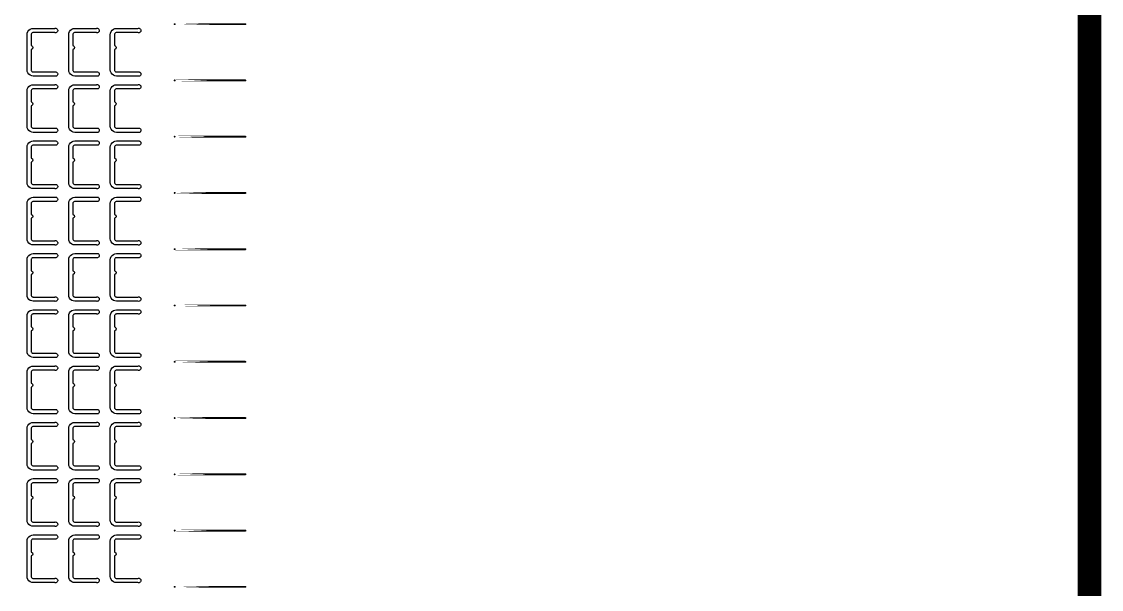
# Model space of a CAD drawing. Extents: x 11 to 212, y 11 to 212.
# Drawn here: x 165.91 to 211.7, y 60.94 to 85.04 of the extents above; entities that cross this region are included whole.
import ezdxf

# ---------------------------------------------------------------- set-up
doc = ezdxf.new("R2010")
doc.units = 0
doc.layers.get('0').update_dxf_attribs({"linetype": 'continuous'})
doc.layers.add('L4', color=7, linetype='continuous')

# ---------------------------------------------------------------- blocks, each defined once
blk = doc.blocks.new('cutlineendpoint')
at = {"const_width": 0.04}
blk.add_lwpolyline([(-0.02, 0, 1), (0.02, 0, 1)], format="xyb", close=True, dxfattribs=at)

msp = doc.modelspace()

# ---------------------------------------------------------------- linework, layer by layer
at = {"layer": 'L4'}
for points, const_width in [([(11.2, 211.2), (211.2, 211.2), (211.2, 11.2), (11.2, 11.2)], 1), ([(172.4, 84.929), (175.4, 84.929)], 0.08), ([(172.4, 82.541), (175.4, 82.541)], 0.08), ([(172.4, 80.153), (175.4, 80.153)], 0.08), ([(172.4, 77.765), (175.4, 77.765)], 0.08), ([(172.4, 75.376), (175.4, 75.376)], 0.08), ([(172.4, 72.988), (175.4, 72.988)], 0.08), ([(172.4, 70.6), (175.4, 70.6)], 0.08), ([(172.4, 68.212), (175.4, 68.212)], 0.08), ([(172.4, 65.824), (175.4, 65.824)], 0.08), ([(172.4, 63.435), (175.4, 63.435)], 0.08), ([(172.4, 61.047), (175.4, 61.047)], 0.08)]:
    msp.add_lwpolyline(points, close=True, dxfattribs=dict(at, const_width=const_width))
for points in [[(167.314, 82.9), (167.338, 82.905), (167.362, 82.905), (167.385, 82.898), (167.406, 82.885), (167.422, 82.868), (167.434, 82.847), (167.44, 82.824), (167.44, 82.8), (167.434, 82.776), (167.422, 82.755), (167.406, 82.738), (167.385, 82.726), (167.362, 82.719), (167.338, 82.718), (167.314, 82.724), (166.406, 82.724), (166.337, 82.733), (166.274, 82.759), (166.219, 82.801), (166.177, 82.856), (166.15, 82.92), (166.141, 82.988), (166.141, 84.482), (166.15, 84.551), (166.177, 84.615), (166.219, 84.67), (166.274, 84.712), (166.337, 84.738), (166.406, 84.747), (167.314, 84.747), (167.338, 84.752), (167.362, 84.752), (167.385, 84.745), (167.406, 84.732), (167.422, 84.715), (167.434, 84.694), (167.44, 84.671), (167.44, 84.647), (167.434, 84.623), (167.422, 84.602), (167.406, 84.585), (167.385, 84.573), (167.362, 84.566), (167.338, 84.565), (167.314, 84.571), (166.406, 84.571), (166.383, 84.568), (166.362, 84.559), (166.343, 84.545), (166.329, 84.526), (166.321, 84.505), (166.318, 84.482), (166.318, 84.022), (166.335, 84.017), (166.37, 83.982), (166.382, 83.935), (166.37, 83.888), (166.335, 83.854), (166.318, 83.849), (166.318, 82.988), (166.321, 82.965), (166.329, 82.944), (166.343, 82.926), (166.362, 82.912), (166.383, 82.903), (166.406, 82.9)], [(169.079, 82.9), (169.103, 82.905), (169.127, 82.905), (169.15, 82.898), (169.17, 82.885), (169.187, 82.868), (169.199, 82.847), (169.205, 82.824), (169.205, 82.8), (169.199, 82.776), (169.187, 82.755), (169.17, 82.738), (169.15, 82.726), (169.127, 82.719), (169.103, 82.718), (169.079, 82.724), (168.171, 82.724), (168.102, 82.733), (168.038, 82.759), (167.983, 82.801), (167.941, 82.856), (167.915, 82.92), (167.906, 82.988), (167.906, 84.482), (167.915, 84.551), (167.941, 84.615), (167.983, 84.67), (168.038, 84.712), (168.102, 84.738), (168.171, 84.747), (169.079, 84.747), (169.103, 84.752), (169.127, 84.752), (169.15, 84.745), (169.17, 84.732), (169.187, 84.715), (169.199, 84.694), (169.205, 84.671), (169.205, 84.647), (169.199, 84.623), (169.187, 84.602), (169.17, 84.585), (169.15, 84.573), (169.127, 84.566), (169.103, 84.565), (169.079, 84.571), (168.171, 84.571), (168.148, 84.568), (168.126, 84.559), (168.108, 84.545), (168.094, 84.526), (168.085, 84.505), (168.082, 84.482), (168.082, 84.022), (168.1, 84.017), (168.134, 83.982), (168.147, 83.935), (168.134, 83.888), (168.1, 83.854), (168.082, 83.849), (168.082, 82.988), (168.085, 82.965), (168.094, 82.944), (168.108, 82.926), (168.126, 82.912), (168.148, 82.903), (168.171, 82.9)], [(170.844, 82.9), (170.867, 82.905), (170.891, 82.905), (170.914, 82.898), (170.935, 82.885), (170.952, 82.868), (170.964, 82.847), (170.97, 82.824), (170.97, 82.8), (170.964, 82.776), (170.952, 82.755), (170.935, 82.738), (170.914, 82.726), (170.891, 82.719), (170.867, 82.718), (170.844, 82.724), (169.935, 82.724), (169.867, 82.733), (169.803, 82.759), (169.748, 82.801), (169.706, 82.856), (169.68, 82.92), (169.671, 82.988), (169.671, 84.482), (169.68, 84.551), (169.706, 84.615), (169.748, 84.67), (169.803, 84.712), (169.867, 84.738), (169.935, 84.747), (170.844, 84.747), (170.867, 84.752), (170.891, 84.752), (170.914, 84.745), (170.935, 84.732), (170.952, 84.715), (170.964, 84.694), (170.97, 84.671), (170.97, 84.647), (170.964, 84.623), (170.952, 84.602), (170.935, 84.585), (170.914, 84.573), (170.891, 84.566), (170.867, 84.565), (170.844, 84.571), (169.935, 84.571), (169.912, 84.568), (169.891, 84.559), (169.873, 84.545), (169.859, 84.526), (169.85, 84.505), (169.847, 84.482), (169.847, 84.022), (169.865, 84.017), (169.899, 83.982), (169.912, 83.935), (169.899, 83.888), (169.865, 83.854), (169.847, 83.849), (169.847, 82.988), (169.85, 82.965), (169.859, 82.944), (169.873, 82.926), (169.891, 82.912), (169.912, 82.903), (169.935, 82.9)], [(167.314, 80.512), (167.338, 80.517), (167.362, 80.516), (167.385, 80.51), (167.406, 80.497), (167.422, 80.48), (167.434, 80.459), (167.44, 80.436), (167.44, 80.411), (167.434, 80.388), (167.422, 80.367), (167.406, 80.35), (167.385, 80.337), (167.362, 80.331), (167.338, 80.33), (167.314, 80.335), (166.406, 80.335), (166.337, 80.344), (166.274, 80.371), (166.219, 80.413), (166.177, 80.468), (166.15, 80.531), (166.141, 80.6), (166.141, 82.094), (166.15, 82.163), (166.177, 82.226), (166.219, 82.281), (166.274, 82.323), (166.337, 82.35), (166.406, 82.359), (167.314, 82.359), (167.338, 82.364), (167.362, 82.364), (167.385, 82.357), (167.406, 82.344), (167.422, 82.327), (167.434, 82.306), (167.44, 82.283), (167.44, 82.259), (167.434, 82.235), (167.422, 82.214), (167.406, 82.197), (167.385, 82.184), (167.362, 82.178), (167.338, 82.177), (167.314, 82.182), (166.406, 82.182), (166.383, 82.179), (166.362, 82.171), (166.343, 82.157), (166.329, 82.138), (166.321, 82.117), (166.318, 82.094), (166.318, 81.633), (166.335, 81.629), (166.37, 81.594), (166.382, 81.547), (166.37, 81.5), (166.335, 81.466), (166.318, 81.461), (166.318, 80.6), (166.321, 80.577), (166.329, 80.556), (166.343, 80.538), (166.362, 80.524), (166.383, 80.515), (166.406, 80.512)], [(169.079, 80.512), (169.103, 80.517), (169.127, 80.516), (169.15, 80.51), (169.17, 80.497), (169.187, 80.48), (169.199, 80.459), (169.205, 80.436), (169.205, 80.411), (169.199, 80.388), (169.187, 80.367), (169.17, 80.35), (169.15, 80.337), (169.127, 80.331), (169.103, 80.33), (169.079, 80.335), (168.171, 80.335), (168.102, 80.344), (168.038, 80.371), (167.983, 80.413), (167.941, 80.468), (167.915, 80.531), (167.906, 80.6), (167.906, 82.094), (167.915, 82.163), (167.941, 82.226), (167.983, 82.281), (168.038, 82.323), (168.102, 82.35), (168.171, 82.359), (169.079, 82.359), (169.103, 82.364), (169.127, 82.364), (169.15, 82.357), (169.17, 82.344), (169.187, 82.327), (169.199, 82.306), (169.205, 82.283), (169.205, 82.259), (169.199, 82.235), (169.187, 82.214), (169.17, 82.197), (169.15, 82.184), (169.127, 82.178), (169.103, 82.177), (169.079, 82.182), (168.171, 82.182), (168.148, 82.179), (168.126, 82.171), (168.108, 82.157), (168.094, 82.138), (168.085, 82.117), (168.082, 82.094), (168.082, 81.633), (168.1, 81.629), (168.134, 81.594), (168.147, 81.547), (168.134, 81.5), (168.1, 81.466), (168.082, 81.461), (168.082, 80.6), (168.085, 80.577), (168.094, 80.556), (168.108, 80.538), (168.126, 80.524), (168.148, 80.515), (168.171, 80.512)], [(170.844, 80.512), (170.867, 80.517), (170.891, 80.516), (170.914, 80.51), (170.935, 80.497), (170.952, 80.48), (170.964, 80.459), (170.97, 80.436), (170.97, 80.411), (170.964, 80.388), (170.952, 80.367), (170.935, 80.35), (170.914, 80.337), (170.891, 80.331), (170.867, 80.33), (170.844, 80.335), (169.935, 80.335), (169.867, 80.344), (169.803, 80.371), (169.748, 80.413), (169.706, 80.468), (169.68, 80.531), (169.671, 80.6), (169.671, 82.094), (169.68, 82.163), (169.706, 82.226), (169.748, 82.281), (169.803, 82.323), (169.867, 82.35), (169.935, 82.359), (170.844, 82.359), (170.867, 82.364), (170.891, 82.364), (170.914, 82.357), (170.935, 82.344), (170.952, 82.327), (170.964, 82.306), (170.97, 82.283), (170.97, 82.259), (170.964, 82.235), (170.952, 82.214), (170.935, 82.197), (170.914, 82.184), (170.891, 82.178), (170.867, 82.177), (170.844, 82.182), (169.935, 82.182), (169.912, 82.179), (169.891, 82.171), (169.873, 82.157), (169.859, 82.138), (169.85, 82.117), (169.847, 82.094), (169.847, 81.633), (169.865, 81.629), (169.899, 81.594), (169.912, 81.547), (169.899, 81.5), (169.865, 81.466), (169.847, 81.461), (169.847, 80.6), (169.85, 80.577), (169.859, 80.556), (169.873, 80.538), (169.891, 80.524), (169.912, 80.515), (169.935, 80.512)], [(167.314, 78.124), (167.338, 78.129), (167.362, 78.128), (167.385, 78.121), (167.406, 78.109), (167.422, 78.092), (167.434, 78.071), (167.44, 78.047), (167.44, 78.023), (167.434, 78), (167.422, 77.979), (167.406, 77.962), (167.385, 77.949), (167.362, 77.942), (167.338, 77.942), (167.314, 77.947), (166.406, 77.947), (166.337, 77.956), (166.274, 77.983), (166.219, 78.025), (166.177, 78.079), (166.15, 78.143), (166.141, 78.212), (166.141, 79.706), (166.15, 79.774), (166.177, 79.838), (166.219, 79.893), (166.274, 79.935), (166.337, 79.962), (166.406, 79.971), (167.314, 79.971), (167.338, 79.976), (167.362, 79.975), (167.385, 79.968), (167.406, 79.956), (167.422, 79.939), (167.434, 79.918), (167.44, 79.894), (167.44, 79.87), (167.434, 79.847), (167.422, 79.826), (167.406, 79.809), (167.385, 79.796), (167.362, 79.789), (167.338, 79.789), (167.314, 79.794), (166.406, 79.794), (166.383, 79.791), (166.362, 79.782), (166.343, 79.768), (166.329, 79.75), (166.321, 79.729), (166.318, 79.706), (166.318, 79.245), (166.335, 79.24), (166.37, 79.206), (166.382, 79.159), (166.37, 79.112), (166.335, 79.077), (166.318, 79.073), (166.318, 78.212), (166.321, 78.189), (166.329, 78.168), (166.343, 78.149), (166.362, 78.135), (166.383, 78.127), (166.406, 78.124)], [(169.079, 78.124), (169.103, 78.129), (169.127, 78.128), (169.15, 78.121), (169.17, 78.109), (169.187, 78.092), (169.199, 78.071), (169.205, 78.047), (169.205, 78.023), (169.199, 78), (169.187, 77.979), (169.17, 77.962), (169.15, 77.949), (169.127, 77.942), (169.103, 77.942), (169.079, 77.947), (168.171, 77.947), (168.102, 77.956), (168.038, 77.983), (167.983, 78.025), (167.941, 78.079), (167.915, 78.143), (167.906, 78.212), (167.906, 79.706), (167.915, 79.774), (167.941, 79.838), (167.983, 79.893), (168.038, 79.935), (168.102, 79.962), (168.171, 79.971), (169.079, 79.971), (169.103, 79.976), (169.127, 79.975), (169.15, 79.968), (169.17, 79.956), (169.187, 79.939), (169.199, 79.918), (169.205, 79.894), (169.205, 79.87), (169.199, 79.847), (169.187, 79.826), (169.17, 79.809), (169.15, 79.796), (169.127, 79.789), (169.103, 79.789), (169.079, 79.794), (168.171, 79.794), (168.148, 79.791), (168.126, 79.782), (168.108, 79.768), (168.094, 79.75), (168.085, 79.729), (168.082, 79.706), (168.082, 79.245), (168.1, 79.24), (168.134, 79.206), (168.147, 79.159), (168.134, 79.112), (168.1, 79.077), (168.082, 79.073), (168.082, 78.212), (168.085, 78.189), (168.094, 78.168), (168.108, 78.149), (168.126, 78.135), (168.148, 78.127), (168.171, 78.124)], [(170.844, 78.124), (170.867, 78.129), (170.891, 78.128), (170.914, 78.121), (170.935, 78.109), (170.952, 78.092), (170.964, 78.071), (170.97, 78.047), (170.97, 78.023), (170.964, 78), (170.952, 77.979), (170.935, 77.962), (170.914, 77.949), (170.891, 77.942), (170.867, 77.942), (170.844, 77.947), (169.935, 77.947), (169.867, 77.956), (169.803, 77.983), (169.748, 78.025), (169.706, 78.079), (169.68, 78.143), (169.671, 78.212), (169.671, 79.706), (169.68, 79.774), (169.706, 79.838), (169.748, 79.893), (169.803, 79.935), (169.867, 79.962), (169.935, 79.971), (170.844, 79.971), (170.867, 79.976), (170.891, 79.975), (170.914, 79.968), (170.935, 79.956), (170.952, 79.939), (170.964, 79.918), (170.97, 79.894), (170.97, 79.87), (170.964, 79.847), (170.952, 79.826), (170.935, 79.809), (170.914, 79.796), (170.891, 79.789), (170.867, 79.789), (170.844, 79.794), (169.935, 79.794), (169.912, 79.791), (169.891, 79.782), (169.873, 79.768), (169.859, 79.75), (169.85, 79.729), (169.847, 79.706), (169.847, 79.245), (169.865, 79.24), (169.899, 79.206), (169.912, 79.159), (169.899, 79.112), (169.865, 79.077), (169.847, 79.073), (169.847, 78.212), (169.85, 78.189), (169.859, 78.168), (169.873, 78.149), (169.891, 78.135), (169.912, 78.127), (169.935, 78.124)], [(167.314, 75.735), (167.338, 75.741), (167.362, 75.74), (167.385, 75.733), (167.406, 75.721), (167.422, 75.703), (167.434, 75.682), (167.44, 75.659), (167.44, 75.635), (167.434, 75.612), (167.422, 75.591), (167.406, 75.573), (167.385, 75.561), (167.362, 75.554), (167.338, 75.553), (167.314, 75.559), (166.406, 75.559), (166.337, 75.568), (166.274, 75.594), (166.219, 75.636), (166.177, 75.691), (166.15, 75.755), (166.141, 75.824), (166.141, 77.318), (166.15, 77.386), (166.177, 77.45), (166.219, 77.505), (166.274, 77.547), (166.337, 77.573), (166.406, 77.582), (167.314, 77.582), (167.338, 77.588), (167.362, 77.587), (167.385, 77.58), (167.406, 77.568), (167.422, 77.55), (167.434, 77.529), (167.44, 77.506), (167.44, 77.482), (167.434, 77.459), (167.422, 77.438), (167.406, 77.42), (167.385, 77.408), (167.362, 77.401), (167.338, 77.4), (167.314, 77.406), (166.406, 77.406), (166.383, 77.403), (166.362, 77.394), (166.343, 77.38), (166.329, 77.362), (166.321, 77.34), (166.318, 77.318), (166.318, 76.857), (166.335, 76.852), (166.37, 76.818), (166.382, 76.771), (166.37, 76.724), (166.335, 76.689), (166.318, 76.684), (166.318, 75.824), (166.321, 75.801), (166.329, 75.779), (166.343, 75.761), (166.362, 75.747), (166.383, 75.738), (166.406, 75.735)], [(169.079, 75.735), (169.103, 75.741), (169.127, 75.74), (169.15, 75.733), (169.17, 75.721), (169.187, 75.703), (169.199, 75.682), (169.205, 75.659), (169.205, 75.635), (169.199, 75.612), (169.187, 75.591), (169.17, 75.573), (169.15, 75.561), (169.127, 75.554), (169.103, 75.553), (169.079, 75.559), (168.171, 75.559), (168.102, 75.568), (168.038, 75.594), (167.983, 75.636), (167.941, 75.691), (167.915, 75.755), (167.906, 75.824), (167.906, 77.318), (167.915, 77.386), (167.941, 77.45), (167.983, 77.505), (168.038, 77.547), (168.102, 77.573), (168.171, 77.582), (169.079, 77.582), (169.103, 77.588), (169.127, 77.587), (169.15, 77.58), (169.17, 77.568), (169.187, 77.55), (169.199, 77.529), (169.205, 77.506), (169.205, 77.482), (169.199, 77.459), (169.187, 77.438), (169.17, 77.42), (169.15, 77.408), (169.127, 77.401), (169.103, 77.4), (169.079, 77.406), (168.171, 77.406), (168.148, 77.403), (168.126, 77.394), (168.108, 77.38), (168.094, 77.362), (168.085, 77.34), (168.082, 77.318), (168.082, 76.857), (168.1, 76.852), (168.134, 76.818), (168.147, 76.771), (168.134, 76.724), (168.1, 76.689), (168.082, 76.684), (168.082, 75.824), (168.085, 75.801), (168.094, 75.779), (168.108, 75.761), (168.126, 75.747), (168.148, 75.738), (168.171, 75.735)], [(170.844, 75.735), (170.867, 75.741), (170.891, 75.74), (170.914, 75.733), (170.935, 75.721), (170.952, 75.703), (170.964, 75.682), (170.97, 75.659), (170.97, 75.635), (170.964, 75.612), (170.952, 75.591), (170.935, 75.573), (170.914, 75.561), (170.891, 75.554), (170.867, 75.553), (170.844, 75.559), (169.935, 75.559), (169.867, 75.568), (169.803, 75.594), (169.748, 75.636), (169.706, 75.691), (169.68, 75.755), (169.671, 75.824), (169.671, 77.318), (169.68, 77.386), (169.706, 77.45), (169.748, 77.505), (169.803, 77.547), (169.867, 77.573), (169.935, 77.582), (170.844, 77.582), (170.867, 77.588), (170.891, 77.587), (170.914, 77.58), (170.935, 77.568), (170.952, 77.55), (170.964, 77.529), (170.97, 77.506), (170.97, 77.482), (170.964, 77.459), (170.952, 77.438), (170.935, 77.42), (170.914, 77.408), (170.891, 77.401), (170.867, 77.4), (170.844, 77.406), (169.935, 77.406), (169.912, 77.403), (169.891, 77.394), (169.873, 77.38), (169.859, 77.362), (169.85, 77.34), (169.847, 77.318), (169.847, 76.857), (169.865, 76.852), (169.899, 76.818), (169.912, 76.771), (169.899, 76.724), (169.865, 76.689), (169.847, 76.684), (169.847, 75.824), (169.85, 75.801), (169.859, 75.779), (169.873, 75.761), (169.891, 75.747), (169.912, 75.738), (169.935, 75.735)], [(167.314, 73.347), (167.338, 73.352), (167.362, 73.352), (167.385, 73.345), (167.406, 73.332), (167.422, 73.315), (167.434, 73.294), (167.44, 73.271), (167.44, 73.247), (167.434, 73.223), (167.422, 73.202), (167.406, 73.185), (167.385, 73.173), (167.362, 73.166), (167.338, 73.165), (167.314, 73.171), (166.406, 73.171), (166.337, 73.18), (166.274, 73.206), (166.219, 73.248), (166.177, 73.303), (166.15, 73.367), (166.141, 73.435), (166.141, 74.929), (166.15, 74.998), (166.177, 75.062), (166.219, 75.117), (166.274, 75.159), (166.337, 75.185), (166.406, 75.194), (167.314, 75.194), (167.338, 75.2), (167.362, 75.199), (167.385, 75.192), (167.406, 75.18), (167.422, 75.162), (167.434, 75.141), (167.44, 75.118), (167.44, 75.094), (167.434, 75.071), (167.422, 75.05), (167.406, 75.032), (167.385, 75.02), (167.362, 75.013), (167.338, 75.012), (167.314, 75.018), (166.406, 75.018), (166.383, 75.015), (166.362, 75.006), (166.343, 74.992), (166.329, 74.974), (166.321, 74.952), (166.318, 74.929), (166.318, 74.469), (166.335, 74.464), (166.37, 74.429), (166.382, 74.382), (166.37, 74.335), (166.335, 74.301), (166.318, 74.296), (166.318, 73.435), (166.321, 73.412), (166.329, 73.391), (166.343, 73.373), (166.362, 73.359), (166.383, 73.35), (166.406, 73.347)], [(169.079, 73.347), (169.103, 73.352), (169.127, 73.352), (169.15, 73.345), (169.17, 73.332), (169.187, 73.315), (169.199, 73.294), (169.205, 73.271), (169.205, 73.247), (169.199, 73.223), (169.187, 73.202), (169.17, 73.185), (169.15, 73.173), (169.127, 73.166), (169.103, 73.165), (169.079, 73.171), (168.171, 73.171), (168.102, 73.18), (168.038, 73.206), (167.983, 73.248), (167.941, 73.303), (167.915, 73.367), (167.906, 73.435), (167.906, 74.929), (167.915, 74.998), (167.941, 75.062), (167.983, 75.117), (168.038, 75.159), (168.102, 75.185), (168.171, 75.194), (169.079, 75.194), (169.103, 75.2), (169.127, 75.199), (169.15, 75.192), (169.17, 75.18), (169.187, 75.162), (169.199, 75.141), (169.205, 75.118), (169.205, 75.094), (169.199, 75.071), (169.187, 75.05), (169.17, 75.032), (169.15, 75.02), (169.127, 75.013), (169.103, 75.012), (169.079, 75.018), (168.171, 75.018), (168.148, 75.015), (168.126, 75.006), (168.108, 74.992), (168.094, 74.974), (168.085, 74.952), (168.082, 74.929), (168.082, 74.469), (168.1, 74.464), (168.134, 74.429), (168.147, 74.382), (168.134, 74.335), (168.1, 74.301), (168.082, 74.296), (168.082, 73.435), (168.085, 73.412), (168.094, 73.391), (168.108, 73.373), (168.126, 73.359), (168.148, 73.35), (168.171, 73.347)], [(170.844, 73.347), (170.867, 73.352), (170.891, 73.352), (170.914, 73.345), (170.935, 73.332), (170.952, 73.315), (170.964, 73.294), (170.97, 73.271), (170.97, 73.247), (170.964, 73.223), (170.952, 73.202), (170.935, 73.185), (170.914, 73.173), (170.891, 73.166), (170.867, 73.165), (170.844, 73.171), (169.935, 73.171), (169.867, 73.18), (169.803, 73.206), (169.748, 73.248), (169.706, 73.303), (169.68, 73.367), (169.671, 73.435), (169.671, 74.929), (169.68, 74.998), (169.706, 75.062), (169.748, 75.117), (169.803, 75.159), (169.867, 75.185), (169.935, 75.194), (170.844, 75.194), (170.867, 75.2), (170.891, 75.199), (170.914, 75.192), (170.935, 75.18), (170.952, 75.162), (170.964, 75.141), (170.97, 75.118), (170.97, 75.094), (170.964, 75.071), (170.952, 75.05), (170.935, 75.032), (170.914, 75.02), (170.891, 75.013), (170.867, 75.012), (170.844, 75.018), (169.935, 75.018), (169.912, 75.015), (169.891, 75.006), (169.873, 74.992), (169.859, 74.974), (169.85, 74.952), (169.847, 74.929), (169.847, 74.469), (169.865, 74.464), (169.899, 74.429), (169.912, 74.382), (169.899, 74.335), (169.865, 74.301), (169.847, 74.296), (169.847, 73.435), (169.85, 73.412), (169.859, 73.391), (169.873, 73.373), (169.891, 73.359), (169.912, 73.35), (169.935, 73.347)], [(167.314, 70.959), (167.338, 70.964), (167.362, 70.964), (167.385, 70.957), (167.406, 70.944), (167.422, 70.927), (167.434, 70.906), (167.44, 70.883), (167.44, 70.859), (167.434, 70.835), (167.422, 70.814), (167.406, 70.797), (167.385, 70.784), (167.362, 70.778), (167.338, 70.777), (167.314, 70.782), (166.406, 70.782), (166.337, 70.791), (166.274, 70.818), (166.219, 70.86), (166.177, 70.915), (166.15, 70.979), (166.141, 71.047), (166.141, 72.541), (166.15, 72.61), (166.177, 72.674), (166.219, 72.728), (166.274, 72.77), (166.337, 72.797), (166.406, 72.806), (167.314, 72.806), (167.338, 72.811), (167.362, 72.811), (167.385, 72.804), (167.406, 72.791), (167.422, 72.774), (167.434, 72.753), (167.44, 72.73), (167.44, 72.706), (167.434, 72.682), (167.422, 72.661), (167.406, 72.644), (167.385, 72.632), (167.362, 72.625), (167.338, 72.624), (167.314, 72.629), (166.406, 72.629), (166.383, 72.626), (166.362, 72.618), (166.343, 72.604), (166.329, 72.585), (166.321, 72.564), (166.318, 72.541), (166.318, 72.08), (166.335, 72.076), (166.37, 72.041), (166.382, 71.994), (166.37, 71.947), (166.335, 71.913), (166.318, 71.908), (166.318, 71.047), (166.321, 71.024), (166.329, 71.003), (166.343, 70.985), (166.362, 70.971), (166.383, 70.962), (166.406, 70.959)], [(169.079, 70.959), (169.103, 70.964), (169.127, 70.964), (169.15, 70.957), (169.17, 70.944), (169.187, 70.927), (169.199, 70.906), (169.205, 70.883), (169.205, 70.859), (169.199, 70.835), (169.187, 70.814), (169.17, 70.797), (169.15, 70.784), (169.127, 70.778), (169.103, 70.777), (169.079, 70.782), (168.171, 70.782), (168.102, 70.791), (168.038, 70.818), (167.983, 70.86), (167.941, 70.915), (167.915, 70.979), (167.906, 71.047), (167.906, 72.541), (167.915, 72.61), (167.941, 72.674), (167.983, 72.728), (168.038, 72.77), (168.102, 72.797), (168.171, 72.806), (169.079, 72.806), (169.103, 72.811), (169.127, 72.811), (169.15, 72.804), (169.17, 72.791), (169.187, 72.774), (169.199, 72.753), (169.205, 72.73), (169.205, 72.706), (169.199, 72.682), (169.187, 72.661), (169.17, 72.644), (169.15, 72.632), (169.127, 72.625), (169.103, 72.624), (169.079, 72.629), (168.171, 72.629), (168.148, 72.626), (168.126, 72.618), (168.108, 72.604), (168.094, 72.585), (168.085, 72.564), (168.082, 72.541), (168.082, 72.08), (168.1, 72.076), (168.134, 72.041), (168.147, 71.994), (168.134, 71.947), (168.1, 71.913), (168.082, 71.908), (168.082, 71.047), (168.085, 71.024), (168.094, 71.003), (168.108, 70.985), (168.126, 70.971), (168.148, 70.962), (168.171, 70.959)], [(170.844, 70.959), (170.867, 70.964), (170.891, 70.964), (170.914, 70.957), (170.935, 70.944), (170.952, 70.927), (170.964, 70.906), (170.97, 70.883), (170.97, 70.859), (170.964, 70.835), (170.952, 70.814), (170.935, 70.797), (170.914, 70.784), (170.891, 70.778), (170.867, 70.777), (170.844, 70.782), (169.935, 70.782), (169.867, 70.791), (169.803, 70.818), (169.748, 70.86), (169.706, 70.915), (169.68, 70.979), (169.671, 71.047), (169.671, 72.541), (169.68, 72.61), (169.706, 72.674), (169.748, 72.728), (169.803, 72.77), (169.867, 72.797), (169.935, 72.806), (170.844, 72.806), (170.867, 72.811), (170.891, 72.811), (170.914, 72.804), (170.935, 72.791), (170.952, 72.774), (170.964, 72.753), (170.97, 72.73), (170.97, 72.706), (170.964, 72.682), (170.952, 72.661), (170.935, 72.644), (170.914, 72.632), (170.891, 72.625), (170.867, 72.624), (170.844, 72.629), (169.935, 72.629), (169.912, 72.626), (169.891, 72.618), (169.873, 72.604), (169.859, 72.585), (169.85, 72.564), (169.847, 72.541), (169.847, 72.08), (169.865, 72.076), (169.899, 72.041), (169.912, 71.994), (169.899, 71.947), (169.865, 71.913), (169.847, 71.908), (169.847, 71.047), (169.85, 71.024), (169.859, 71.003), (169.873, 70.985), (169.891, 70.971), (169.912, 70.962), (169.935, 70.959)], [(167.314, 68.571), (167.338, 68.576), (167.362, 68.575), (167.385, 68.568), (167.406, 68.556), (167.422, 68.539), (167.434, 68.518), (167.44, 68.494), (167.44, 68.47), (167.434, 68.447), (167.422, 68.426), (167.406, 68.409), (167.385, 68.396), (167.362, 68.389), (167.338, 68.389), (167.314, 68.394), (166.406, 68.394), (166.337, 68.403), (166.274, 68.43), (166.219, 68.472), (166.177, 68.526), (166.15, 68.59), (166.141, 68.659), (166.141, 70.153), (166.15, 70.221), (166.177, 70.285), (166.219, 70.34), (166.274, 70.382), (166.337, 70.409), (166.406, 70.418), (167.314, 70.418), (167.338, 70.423), (167.362, 70.422), (167.385, 70.416), (167.406, 70.403), (167.422, 70.386), (167.434, 70.365), (167.44, 70.341), (167.44, 70.317), (167.434, 70.294), (167.422, 70.273), (167.406, 70.256), (167.385, 70.243), (167.362, 70.236), (167.338, 70.236), (167.314, 70.241), (166.406, 70.241), (166.383, 70.238), (166.362, 70.229), (166.343, 70.215), (166.329, 70.197), (166.321, 70.176), (166.318, 70.153), (166.318, 69.692), (166.335, 69.687), (166.37, 69.653), (166.382, 69.606), (166.37, 69.559), (166.335, 69.524), (166.318, 69.52), (166.318, 68.659), (166.321, 68.636), (166.329, 68.615), (166.343, 68.596), (166.362, 68.582), (166.383, 68.574), (166.406, 68.571)], [(169.079, 68.571), (169.103, 68.576), (169.127, 68.575), (169.15, 68.568), (169.17, 68.556), (169.187, 68.539), (169.199, 68.518), (169.205, 68.494), (169.205, 68.47), (169.199, 68.447), (169.187, 68.426), (169.17, 68.409), (169.15, 68.396), (169.127, 68.389), (169.103, 68.389), (169.079, 68.394), (168.171, 68.394), (168.102, 68.403), (168.038, 68.43), (167.983, 68.472), (167.941, 68.526), (167.915, 68.59), (167.906, 68.659), (167.906, 70.153), (167.915, 70.221), (167.941, 70.285), (167.983, 70.34), (168.038, 70.382), (168.102, 70.409), (168.171, 70.418), (169.079, 70.418), (169.103, 70.423), (169.127, 70.422), (169.15, 70.416), (169.17, 70.403), (169.187, 70.386), (169.199, 70.365), (169.205, 70.341), (169.205, 70.317), (169.199, 70.294), (169.187, 70.273), (169.17, 70.256), (169.15, 70.243), (169.127, 70.236), (169.103, 70.236), (169.079, 70.241), (168.171, 70.241), (168.148, 70.238), (168.126, 70.229), (168.108, 70.215), (168.094, 70.197), (168.085, 70.176), (168.082, 70.153), (168.082, 69.692), (168.1, 69.687), (168.134, 69.653), (168.147, 69.606), (168.134, 69.559), (168.1, 69.524), (168.082, 69.52), (168.082, 68.659), (168.085, 68.636), (168.094, 68.615), (168.108, 68.596), (168.126, 68.582), (168.148, 68.574), (168.171, 68.571)], [(170.844, 68.571), (170.867, 68.576), (170.891, 68.575), (170.914, 68.568), (170.935, 68.556), (170.952, 68.539), (170.964, 68.518), (170.97, 68.494), (170.97, 68.47), (170.964, 68.447), (170.952, 68.426), (170.935, 68.409), (170.914, 68.396), (170.891, 68.389), (170.867, 68.389), (170.844, 68.394), (169.935, 68.394), (169.867, 68.403), (169.803, 68.43), (169.748, 68.472), (169.706, 68.526), (169.68, 68.59), (169.671, 68.659), (169.671, 70.153), (169.68, 70.221), (169.706, 70.285), (169.748, 70.34), (169.803, 70.382), (169.867, 70.409), (169.935, 70.418), (170.844, 70.418), (170.867, 70.423), (170.891, 70.422), (170.914, 70.416), (170.935, 70.403), (170.952, 70.386), (170.964, 70.365), (170.97, 70.341), (170.97, 70.317), (170.964, 70.294), (170.952, 70.273), (170.935, 70.256), (170.914, 70.243), (170.891, 70.236), (170.867, 70.236), (170.844, 70.241), (169.935, 70.241), (169.912, 70.238), (169.891, 70.229), (169.873, 70.215), (169.859, 70.197), (169.85, 70.176), (169.847, 70.153), (169.847, 69.692), (169.865, 69.687), (169.899, 69.653), (169.912, 69.606), (169.899, 69.559), (169.865, 69.524), (169.847, 69.52), (169.847, 68.659), (169.85, 68.636), (169.859, 68.615), (169.873, 68.596), (169.891, 68.582), (169.912, 68.574), (169.935, 68.571)], [(167.314, 66.182), (167.338, 66.188), (167.362, 66.187), (167.385, 66.18), (167.406, 66.168), (167.422, 66.15), (167.434, 66.129), (167.44, 66.106), (167.44, 66.082), (167.434, 66.059), (167.422, 66.038), (167.406, 66.02), (167.385, 66.008), (167.362, 66.001), (167.338, 66), (167.314, 66.006), (166.406, 66.006), (166.337, 66.015), (166.274, 66.041), (166.219, 66.083), (166.177, 66.138), (166.15, 66.202), (166.141, 66.271), (166.141, 67.765), (166.15, 67.833), (166.177, 67.897), (166.219, 67.952), (166.274, 67.994), (166.337, 68.02), (166.406, 68.029), (167.314, 68.029), (167.338, 68.035), (167.362, 68.034), (167.385, 68.027), (167.406, 68.015), (167.422, 67.998), (167.434, 67.977), (167.44, 67.953), (167.44, 67.929), (167.434, 67.906), (167.422, 67.885), (167.406, 67.868), (167.385, 67.855), (167.362, 67.848), (167.338, 67.848), (167.314, 67.853), (166.406, 67.853), (166.383, 67.85), (166.362, 67.841), (166.343, 67.827), (166.329, 67.809), (166.321, 67.788), (166.318, 67.765), (166.318, 67.304), (166.335, 67.299), (166.37, 67.265), (166.382, 67.218), (166.37, 67.171), (166.335, 67.136), (166.318, 67.131), (166.318, 66.271), (166.321, 66.248), (166.329, 66.226), (166.343, 66.208), (166.362, 66.194), (166.383, 66.185), (166.406, 66.182)], [(169.079, 66.182), (169.103, 66.188), (169.127, 66.187), (169.15, 66.18), (169.17, 66.168), (169.187, 66.15), (169.199, 66.129), (169.205, 66.106), (169.205, 66.082), (169.199, 66.059), (169.187, 66.038), (169.17, 66.02), (169.15, 66.008), (169.127, 66.001), (169.103, 66), (169.079, 66.006), (168.171, 66.006), (168.102, 66.015), (168.038, 66.041), (167.983, 66.083), (167.941, 66.138), (167.915, 66.202), (167.906, 66.271), (167.906, 67.765), (167.915, 67.833), (167.941, 67.897), (167.983, 67.952), (168.038, 67.994), (168.102, 68.02), (168.171, 68.029), (169.079, 68.029), (169.103, 68.035), (169.127, 68.034), (169.15, 68.027), (169.17, 68.015), (169.187, 67.998), (169.199, 67.977), (169.205, 67.953), (169.205, 67.929), (169.199, 67.906), (169.187, 67.885), (169.17, 67.868), (169.15, 67.855), (169.127, 67.848), (169.103, 67.848), (169.079, 67.853), (168.171, 67.853), (168.148, 67.85), (168.126, 67.841), (168.108, 67.827), (168.094, 67.809), (168.085, 67.788), (168.082, 67.765), (168.082, 67.304), (168.1, 67.299), (168.134, 67.265), (168.147, 67.218), (168.134, 67.171), (168.1, 67.136), (168.082, 67.131), (168.082, 66.271), (168.085, 66.248), (168.094, 66.226), (168.108, 66.208), (168.126, 66.194), (168.148, 66.185), (168.171, 66.182)], [(170.844, 66.182), (170.867, 66.188), (170.891, 66.187), (170.914, 66.18), (170.935, 66.168), (170.952, 66.15), (170.964, 66.129), (170.97, 66.106), (170.97, 66.082), (170.964, 66.059), (170.952, 66.038), (170.935, 66.02), (170.914, 66.008), (170.891, 66.001), (170.867, 66), (170.844, 66.006), (169.935, 66.006), (169.867, 66.015), (169.803, 66.041), (169.748, 66.083), (169.706, 66.138), (169.68, 66.202), (169.671, 66.271), (169.671, 67.765), (169.68, 67.833), (169.706, 67.897), (169.748, 67.952), (169.803, 67.994), (169.867, 68.02), (169.935, 68.029), (170.844, 68.029), (170.867, 68.035), (170.891, 68.034), (170.914, 68.027), (170.935, 68.015), (170.952, 67.998), (170.964, 67.977), (170.97, 67.953), (170.97, 67.929), (170.964, 67.906), (170.952, 67.885), (170.935, 67.868), (170.914, 67.855), (170.891, 67.848), (170.867, 67.848), (170.844, 67.853), (169.935, 67.853), (169.912, 67.85), (169.891, 67.841), (169.873, 67.827), (169.859, 67.809), (169.85, 67.788), (169.847, 67.765), (169.847, 67.304), (169.865, 67.299), (169.899, 67.265), (169.912, 67.218), (169.899, 67.171), (169.865, 67.136), (169.847, 67.131), (169.847, 66.271), (169.85, 66.248), (169.859, 66.226), (169.873, 66.208), (169.891, 66.194), (169.912, 66.185), (169.935, 66.182)], [(167.314, 63.794), (167.338, 63.8), (167.362, 63.799), (167.385, 63.792), (167.406, 63.78), (167.422, 63.762), (167.434, 63.741), (167.44, 63.718), (167.44, 63.694), (167.434, 63.671), (167.422, 63.65), (167.406, 63.632), (167.385, 63.62), (167.362, 63.613), (167.338, 63.612), (167.314, 63.618), (166.406, 63.618), (166.337, 63.627), (166.274, 63.653), (166.219, 63.695), (166.177, 63.75), (166.15, 63.814), (166.141, 63.882), (166.141, 65.376), (166.15, 65.445), (166.177, 65.509), (166.219, 65.564), (166.274, 65.606), (166.337, 65.632), (166.406, 65.641), (167.314, 65.641), (167.338, 65.647), (167.362, 65.646), (167.385, 65.639), (167.406, 65.627), (167.422, 65.609), (167.434, 65.588), (167.44, 65.565), (167.44, 65.541), (167.434, 65.518), (167.422, 65.497), (167.406, 65.479), (167.385, 65.467), (167.362, 65.46), (167.338, 65.459), (167.314, 65.465), (166.406, 65.465), (166.383, 65.462), (166.362, 65.453), (166.343, 65.439), (166.329, 65.421), (166.321, 65.399), (166.318, 65.376), (166.318, 64.916), (166.335, 64.911), (166.37, 64.876), (166.382, 64.829), (166.37, 64.782), (166.335, 64.748), (166.318, 64.743), (166.318, 63.882), (166.321, 63.86), (166.329, 63.838), (166.343, 63.82), (166.362, 63.806), (166.383, 63.797), (166.406, 63.794)], [(169.079, 63.794), (169.103, 63.8), (169.127, 63.799), (169.15, 63.792), (169.17, 63.78), (169.187, 63.762), (169.199, 63.741), (169.205, 63.718), (169.205, 63.694), (169.199, 63.671), (169.187, 63.65), (169.17, 63.632), (169.15, 63.62), (169.127, 63.613), (169.103, 63.612), (169.079, 63.618), (168.171, 63.618), (168.102, 63.627), (168.038, 63.653), (167.983, 63.695), (167.941, 63.75), (167.915, 63.814), (167.906, 63.882), (167.906, 65.376), (167.915, 65.445), (167.941, 65.509), (167.983, 65.564), (168.038, 65.606), (168.102, 65.632), (168.171, 65.641), (169.079, 65.641), (169.103, 65.647), (169.127, 65.646), (169.15, 65.639), (169.17, 65.627), (169.187, 65.609), (169.199, 65.588), (169.205, 65.565), (169.205, 65.541), (169.199, 65.518), (169.187, 65.497), (169.17, 65.479), (169.15, 65.467), (169.127, 65.46), (169.103, 65.459), (169.079, 65.465), (168.171, 65.465), (168.148, 65.462), (168.126, 65.453), (168.108, 65.439), (168.094, 65.421), (168.085, 65.399), (168.082, 65.376), (168.082, 64.916), (168.1, 64.911), (168.134, 64.876), (168.147, 64.829), (168.134, 64.782), (168.1, 64.748), (168.082, 64.743), (168.082, 63.882), (168.085, 63.86), (168.094, 63.838), (168.108, 63.82), (168.126, 63.806), (168.148, 63.797), (168.171, 63.794)], [(170.844, 63.794), (170.867, 63.8), (170.891, 63.799), (170.914, 63.792), (170.935, 63.78), (170.952, 63.762), (170.964, 63.741), (170.97, 63.718), (170.97, 63.694), (170.964, 63.671), (170.952, 63.65), (170.935, 63.632), (170.914, 63.62), (170.891, 63.613), (170.867, 63.612), (170.844, 63.618), (169.935, 63.618), (169.867, 63.627), (169.803, 63.653), (169.748, 63.695), (169.706, 63.75), (169.68, 63.814), (169.671, 63.882), (169.671, 65.376), (169.68, 65.445), (169.706, 65.509), (169.748, 65.564), (169.803, 65.606), (169.867, 65.632), (169.935, 65.641), (170.844, 65.641), (170.867, 65.647), (170.891, 65.646), (170.914, 65.639), (170.935, 65.627), (170.952, 65.609), (170.964, 65.588), (170.97, 65.565), (170.97, 65.541), (170.964, 65.518), (170.952, 65.497), (170.935, 65.479), (170.914, 65.467), (170.891, 65.46), (170.867, 65.459), (170.844, 65.465), (169.935, 65.465), (169.912, 65.462), (169.891, 65.453), (169.873, 65.439), (169.859, 65.421), (169.85, 65.399), (169.847, 65.376), (169.847, 64.916), (169.865, 64.911), (169.899, 64.876), (169.912, 64.829), (169.899, 64.782), (169.865, 64.748), (169.847, 64.743), (169.847, 63.882), (169.85, 63.86), (169.859, 63.838), (169.873, 63.82), (169.891, 63.806), (169.912, 63.797), (169.935, 63.794)], [(167.314, 61.406), (167.338, 61.411), (167.362, 61.411), (167.385, 61.404), (167.406, 61.391), (167.422, 61.374), (167.434, 61.353), (167.44, 61.33), (167.44, 61.306), (167.434, 61.282), (167.422, 61.261), (167.406, 61.244), (167.385, 61.232), (167.362, 61.225), (167.338, 61.224), (167.314, 61.229), (166.406, 61.229), (166.337, 61.238), (166.274, 61.265), (166.219, 61.307), (166.177, 61.362), (166.15, 61.426), (166.141, 61.494), (166.141, 62.988), (166.15, 63.057), (166.177, 63.121), (166.219, 63.175), (166.274, 63.217), (166.337, 63.244), (166.406, 63.253), (167.314, 63.253), (167.338, 63.258), (167.362, 63.258), (167.385, 63.251), (167.406, 63.238), (167.422, 63.221), (167.434, 63.2), (167.44, 63.177), (167.44, 63.153), (167.434, 63.129), (167.422, 63.108), (167.406, 63.091), (167.385, 63.079), (167.362, 63.072), (167.338, 63.071), (167.314, 63.076), (166.406, 63.076), (166.383, 63.073), (166.362, 63.065), (166.343, 63.051), (166.329, 63.032), (166.321, 63.011), (166.318, 62.988), (166.318, 62.527), (166.335, 62.523), (166.37, 62.488), (166.382, 62.441), (166.37, 62.394), (166.335, 62.36), (166.318, 62.355), (166.318, 61.494), (166.321, 61.471), (166.329, 61.45), (166.343, 61.432), (166.362, 61.418), (166.383, 61.409), (166.406, 61.406)], [(169.079, 61.406), (169.103, 61.411), (169.127, 61.411), (169.15, 61.404), (169.17, 61.391), (169.187, 61.374), (169.199, 61.353), (169.205, 61.33), (169.205, 61.306), (169.199, 61.282), (169.187, 61.261), (169.17, 61.244), (169.15, 61.232), (169.127, 61.225), (169.103, 61.224), (169.079, 61.229), (168.171, 61.229), (168.102, 61.238), (168.038, 61.265), (167.983, 61.307), (167.941, 61.362), (167.915, 61.426), (167.906, 61.494), (167.906, 62.988), (167.915, 63.057), (167.941, 63.121), (167.983, 63.175), (168.038, 63.217), (168.102, 63.244), (168.171, 63.253), (169.079, 63.253), (169.103, 63.258), (169.127, 63.258), (169.15, 63.251), (169.17, 63.238), (169.187, 63.221), (169.199, 63.2), (169.205, 63.177), (169.205, 63.153), (169.199, 63.129), (169.187, 63.108), (169.17, 63.091), (169.15, 63.079), (169.127, 63.072), (169.103, 63.071), (169.079, 63.076), (168.171, 63.076), (168.148, 63.073), (168.126, 63.065), (168.108, 63.051), (168.094, 63.032), (168.085, 63.011), (168.082, 62.988), (168.082, 62.527), (168.1, 62.523), (168.134, 62.488), (168.147, 62.441), (168.134, 62.394), (168.1, 62.36), (168.082, 62.355), (168.082, 61.494), (168.085, 61.471), (168.094, 61.45), (168.108, 61.432), (168.126, 61.418), (168.148, 61.409), (168.171, 61.406)], [(170.844, 61.406), (170.867, 61.411), (170.891, 61.411), (170.914, 61.404), (170.935, 61.391), (170.952, 61.374), (170.964, 61.353), (170.97, 61.33), (170.97, 61.306), (170.964, 61.282), (170.952, 61.261), (170.935, 61.244), (170.914, 61.232), (170.891, 61.225), (170.867, 61.224), (170.844, 61.229), (169.935, 61.229), (169.867, 61.238), (169.803, 61.265), (169.748, 61.307), (169.706, 61.362), (169.68, 61.426), (169.671, 61.494), (169.671, 62.988), (169.68, 63.057), (169.706, 63.121), (169.748, 63.175), (169.803, 63.217), (169.867, 63.244), (169.935, 63.253), (170.844, 63.253), (170.867, 63.258), (170.891, 63.258), (170.914, 63.251), (170.935, 63.238), (170.952, 63.221), (170.964, 63.2), (170.97, 63.177), (170.97, 63.153), (170.964, 63.129), (170.952, 63.108), (170.935, 63.091), (170.914, 63.079), (170.891, 63.072), (170.867, 63.071), (170.844, 63.076), (169.935, 63.076), (169.912, 63.073), (169.891, 63.065), (169.873, 63.051), (169.859, 63.032), (169.85, 63.011), (169.847, 62.988), (169.847, 62.527), (169.865, 62.523), (169.899, 62.488), (169.912, 62.441), (169.899, 62.394), (169.865, 62.36), (169.847, 62.355), (169.847, 61.494), (169.85, 61.471), (169.859, 61.45), (169.873, 61.432), (169.891, 61.418), (169.912, 61.409), (169.935, 61.406)]]:
    msp.add_lwpolyline(points, close=True, dxfattribs=at)

# ---------------------------------------------------------------- block references
for p in [(172.4, 84.929), (175.4, 84.929), (172.4, 82.541), (175.4, 82.541), (172.4, 80.153), (175.4, 80.153), (172.4, 77.765), (175.4, 77.765), (172.4, 75.376), (175.4, 75.376), (172.4, 72.988), (175.4, 72.988), (172.4, 70.6), (175.4, 70.6), (172.4, 68.212), (175.4, 68.212), (172.4, 65.824), (175.4, 65.824), (172.4, 63.435), (175.4, 63.435), (172.4, 61.047), (175.4, 61.047)]:
    msp.add_blockref('cutlineendpoint', p, dxfattribs=at)

doc.saveas('drawing.dxf')
